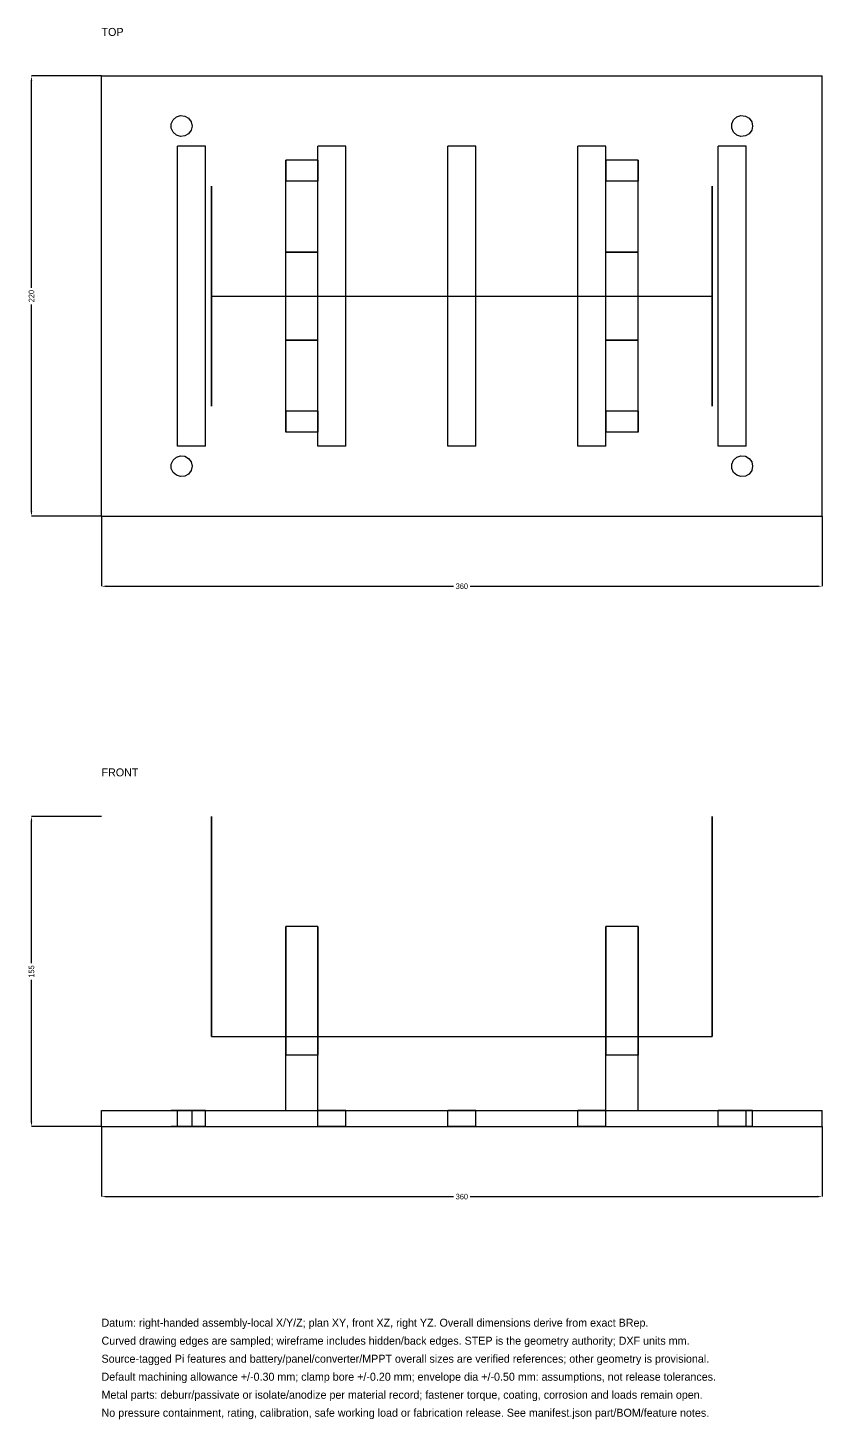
# Model space of a CAD drawing. Header units: millimetres. Extents: x -37 to 730, y -451 to 244.
# Drawn here: x -37 to 360, y -451 to 244 of the extents above; entities that cross this region are included whole.
import ezdxf

# ---------------------------------------------------------------- set-up
doc = ezdxf.new("R2010")
doc.units = ezdxf.units.MM
for name, color, linetype in [('DIMENSIONS', 7, 'Continuous'), ('FRONT', 7, 'Continuous'), ('NOTES', 7, 'Continuous'), ('TOP', 7, 'Continuous')]:
    doc.layers.add(name, color=color, linetype=linetype)
doc.dimstyles.get("Standard").update_dxf_attribs({"dimtxt": 2.5, "dimasz": 2.5, "dimexe": 1.25, "dimexo": 0.625, "dimtad": 1, "dimcen": 2.5, "dimazin": 3, "dimtfac": 1, "dimtmove": 0, "dimatfit": 3})

# ---------------------------------------------------------------- blocks, each defined once
blk = doc.blocks.new('_CLOSEDFILLED')
at = {"color": 0, "linetype": 'BYBLOCK'}
blk.add_solid([(-1, 0.16), (0, 0), (-1, -0.16)], dxfattribs=at)
blk = doc.blocks.new('*D1')
at = {"color": 7}
for p, q in [((0, 0), (0, -35)), ((360, 0), (360, -35)), ((2.5, -35), (175.85, -35)), ((184.15, -35), (357.5, -35))]:
    blk.add_line(p, q, dxfattribs=at)
at = {"layer": 'Defpoints'}
for p in [(0, 0), (360, 0), (0, -35)]:
    blk.add_point(p, dxfattribs=at)
at = {"layer": 'DIMENSIONS', "color": 7, "xscale": 2.5, "yscale": 2.5, "rotation": 180}
blk.add_blockref('_CLOSEDFILLED', (0, -35), dxfattribs=at)
at = {"layer": 'DIMENSIONS', "color": 7, "xscale": 2.5, "yscale": 2.5}
blk.add_blockref('_CLOSEDFILLED', (360, -35), dxfattribs=at)
at = {"layer": 'DIMENSIONS', "color": 7, "insert": (180, -35), "char_height": 2.769, "attachment_point": 5}
blk.add_mtext('360', dxfattribs=at)
blk = doc.blocks.new('*D2')
at = {"color": 7}
for p, q in [((0, 220), (-35, 220)), ((-35, 114.15), (-35, 217.5)), ((-35, 2.5), (-35, 105.85)), ((0, 0), (-35, 0))]:
    blk.add_line(p, q, dxfattribs=at)
at = {"layer": 'Defpoints'}
for p in [(0, 220), (-35, 0), (0, 0)]:
    blk.add_point(p, dxfattribs=at)
at = {"layer": 'DIMENSIONS', "color": 7, "xscale": 2.5, "yscale": 2.5}
for p, rotation in [((-35, 220), 90), ((-35, 0), 270)]:
    blk.add_blockref('_CLOSEDFILLED', p, dxfattribs=dict(at, rotation=rotation))
at = {"layer": 'DIMENSIONS', "color": 7, "insert": (-35, 110), "char_height": 2.769, "attachment_point": 5, "rotation": 90}
blk.add_mtext('220', dxfattribs=at)
blk = doc.blocks.new('*D3')
at = {"color": 7}
for p, q in [((0, -305), (0, -340)), ((360, -305), (360, -340)), ((2.5, -340), (175.85, -340)), ((184.15, -340), (357.5, -340))]:
    blk.add_line(p, q, dxfattribs=at)
at = {"layer": 'Defpoints'}
for p in [(0, -305), (360, -305), (0, -340)]:
    blk.add_point(p, dxfattribs=at)
at = {"layer": 'DIMENSIONS', "color": 7, "xscale": 2.5, "yscale": 2.5, "rotation": 180}
blk.add_blockref('_CLOSEDFILLED', (0, -340), dxfattribs=at)
at = {"layer": 'DIMENSIONS', "color": 7, "xscale": 2.5, "yscale": 2.5}
blk.add_blockref('_CLOSEDFILLED', (360, -340), dxfattribs=at)
at = {"layer": 'DIMENSIONS', "color": 7, "insert": (180, -340), "char_height": 2.769, "attachment_point": 5}
blk.add_mtext('360', dxfattribs=at)
blk = doc.blocks.new('*D4')
at = {"color": 7}
for p, q in [((0, -150), (-35, -150)), ((-35, -223.35), (-35, -152.5)), ((-35, -302.5), (-35, -231.65)), ((0, -305), (-35, -305))]:
    blk.add_line(p, q, dxfattribs=at)
at = {"layer": 'Defpoints'}
for p in [(0, -150), (-35, -305), (0, -305)]:
    blk.add_point(p, dxfattribs=at)
at = {"layer": 'DIMENSIONS', "color": 7, "xscale": 2.5, "yscale": 2.5}
for p, rotation in [((-35, -150), 90), ((-35, -305), 270)]:
    blk.add_blockref('_CLOSEDFILLED', p, dxfattribs=dict(at, rotation=rotation))
at = {"layer": 'DIMENSIONS', "color": 7, "insert": (-35, -227.5), "char_height": 2.769, "attachment_point": 5, "rotation": 90}
blk.add_mtext('155', dxfattribs=at)

msp = doc.modelspace()

# ---------------------------------------------------------------- linework, layer by layer
at = {"layer": 'FRONT'}
for points in [[(55, -260), (55, -259.889), (55, -259.558), (55, -259.006), (55, -258.237), (55, -257.254), (55, -256.06), (55, -254.661), (55, -253.062), (55, -251.269), (55, -249.29), (55, -247.132), (55, -244.805), (55, -242.318), (55, -239.68), (55, -236.903), (55, -233.997), (55, -230.975), (55, -227.848), (55, -224.629), (55, -221.331), (55, -217.967), (55, -214.551), (55, -211.096), (55, -207.617), (55, -204.127), (55, -200.641), (55, -197.173), (55, -193.736), (55, -190.344), (55, -187.011), (55, -183.751), (55, -180.576), (55, -177.5), (55, -174.534), (55, -171.691), (55, -168.983), (55, -166.419), (55, -164.01), (55, -161.767), (55, -159.698), (55, -157.811), (55, -156.114), (55, -154.614), (55, -153.317), (55, -152.228), (55, -151.351), (55, -150.691), (55, -150.249), (55, -150.028), (55, -150.028), (55, -150.249), (55, -150.691), (55, -151.351), (55, -152.228), (55, -153.317), (55, -154.614), (55, -156.114), (55, -157.811), (55, -159.698), (55, -161.767), (55, -164.01), (55, -166.419), (55, -168.983), (55, -171.691), (55, -174.534), (55, -177.5), (55, -180.576), (55, -183.751), (55, -187.011), (55, -190.344), (55, -193.736), (55, -197.173), (55, -200.641), (55, -204.127), (55, -207.617), (55, -211.096), (55, -214.551), (55, -217.967), (55, -221.331), (55, -224.629), (55, -227.848), (55, -230.975), (55, -233.997), (55, -236.903), (55, -239.68), (55, -242.318), (55, -244.805), (55, -247.132), (55, -249.29), (55, -251.269), (55, -253.062), (55, -254.661), (55, -256.06), (55, -257.254), (55, -258.237), (55, -259.006), (55, -259.558), (55, -259.889), (55, -260)], [(305, -260), (305, -259.889), (305, -259.558), (305, -259.006), (305, -258.237), (305, -257.254), (305, -256.06), (305, -254.661), (305, -253.062), (305, -251.269), (305, -249.29), (305, -247.132), (305, -244.805), (305, -242.318), (305, -239.68), (305, -236.903), (305, -233.997), (305, -230.975), (305, -227.848), (305, -224.629), (305, -221.331), (305, -217.967), (305, -214.551), (305, -211.096), (305, -207.617), (305, -204.127), (305, -200.641), (305, -197.173), (305, -193.736), (305, -190.344), (305, -187.011), (305, -183.751), (305, -180.576), (305, -177.5), (305, -174.534), (305, -171.691), (305, -168.983), (305, -166.419), (305, -164.01), (305, -161.767), (305, -159.698), (305, -157.811), (305, -156.114), (305, -154.614), (305, -153.317), (305, -152.228), (305, -151.351), (305, -150.691), (305, -150.249), (305, -150.028), (305, -150.028), (305, -150.249), (305, -150.691), (305, -151.351), (305, -152.228), (305, -153.317), (305, -154.614), (305, -156.114), (305, -157.811), (305, -159.698), (305, -161.767), (305, -164.01), (305, -166.419), (305, -168.983), (305, -171.691), (305, -174.534), (305, -177.5), (305, -180.576), (305, -183.751), (305, -187.011), (305, -190.344), (305, -193.736), (305, -197.173), (305, -200.641), (305, -204.127), (305, -207.617), (305, -211.096), (305, -214.551), (305, -217.967), (305, -221.331), (305, -224.629), (305, -227.848), (305, -230.975), (305, -233.997), (305, -236.903), (305, -239.68), (305, -242.318), (305, -244.805), (305, -247.132), (305, -249.29), (305, -251.269), (305, -253.062), (305, -254.661), (305, -256.06), (305, -257.254), (305, -258.237), (305, -259.006), (305, -259.558), (305, -259.889), (305, -260)], [(92, -269.343), (92, -268.342), (92, -267.226), (92, -265.996), (92, -264.654), (92, -263.202), (92, -261.644), (92, -259.982), (92, -258.22), (92, -256.36), (92, -254.406), (92, -252.361), (92, -250.23), (92, -248.015), (92, -245.722), (92, -243.355), (92, -240.917), (92, -238.413), (92, -235.848), (92, -233.227), (92, -230.553), (92, -227.833), (92, -225.072), (92, -222.273), (92, -219.443), (92, -216.586), (92, -213.708), (92, -210.814), (92, -207.91), (92, -205)], [(92, -205), (92, -207.96), (92, -210.912), (92, -213.849), (92, -216.762), (92, -219.644), (92, -222.487), (92, -225.283), (92, -228.026), (92, -230.708), (92, -233.322), (92, -235.86), (92, -238.317), (92, -240.685), (92, -242.959), (92, -245.132), (92, -247.198), (92, -249.153), (92, -250.991), (92, -252.706), (92, -254.296), (92, -255.754), (92, -257.078), (92, -258.264), (92, -259.308), (92, -260.209), (92, -260.963), (92, -261.568), (92, -262.024), (92, -262.329), (92, -262.481), (92, -262.481), (92, -262.329), (92, -262.024), (92, -261.568), (92, -260.963), (92, -260.209), (92, -259.308), (92, -258.264), (92, -257.078), (92, -255.754), (92, -254.296), (92, -252.706), (92, -250.991), (92, -249.153), (92, -247.198), (92, -245.132), (92, -242.959), (92, -240.685), (92, -238.317), (92, -235.86), (92, -233.322), (92, -230.708), (92, -228.026), (92, -225.283), (92, -222.487), (92, -219.644), (92, -216.762), (92, -213.849), (92, -210.912), (92, -207.96), (92, -205)], [(92, -205), (92, -207.91), (92, -210.814), (92, -213.708), (92, -216.586), (92, -219.443), (92, -222.273), (92, -225.072), (92, -227.833), (92, -230.553), (92, -233.227), (92, -235.848), (92, -238.413), (92, -240.917), (92, -243.355), (92, -245.722), (92, -248.015), (92, -250.23), (92, -252.361), (92, -254.406), (92, -256.36), (92, -258.22), (92, -259.982), (92, -261.644), (92, -263.202), (92, -264.654), (92, -265.996), (92, -267.226), (92, -268.342), (92, -269.343)], [(108, -205), (92, -205)], [(108, -205), (92, -205)], [(108, -205), (92, -205)], [(108, -205), (92, -205)], [(108, -205), (108, -207.91), (108, -210.814), (108, -213.708), (108, -216.586), (108, -219.443), (108, -222.273), (108, -225.072), (108, -227.833), (108, -230.553), (108, -233.227), (108, -235.848), (108, -238.413), (108, -240.917), (108, -243.355), (108, -245.722), (108, -248.015), (108, -250.23), (108, -252.361), (108, -254.406), (108, -256.36), (108, -258.22), (108, -259.982), (108, -261.644), (108, -263.202), (108, -264.654), (108, -265.996), (108, -267.226), (108, -268.342), (108, -269.343)], [(108, -205), (108, -207.96), (108, -210.912), (108, -213.849), (108, -216.762), (108, -219.644), (108, -222.487), (108, -225.283), (108, -228.026), (108, -230.708), (108, -233.322), (108, -235.86), (108, -238.317), (108, -240.685), (108, -242.959), (108, -245.132), (108, -247.198), (108, -249.153), (108, -250.991), (108, -252.706), (108, -254.296), (108, -255.754), (108, -257.078), (108, -258.264), (108, -259.308), (108, -260.209), (108, -260.963), (108, -261.568), (108, -262.024), (108, -262.329), (108, -262.481), (108, -262.481), (108, -262.329), (108, -262.024), (108, -261.568), (108, -260.963), (108, -260.209), (108, -259.308), (108, -258.264), (108, -257.078), (108, -255.754), (108, -254.296), (108, -252.706), (108, -250.991), (108, -249.153), (108, -247.198), (108, -245.132), (108, -242.959), (108, -240.685), (108, -238.317), (108, -235.86), (108, -233.322), (108, -230.708), (108, -228.026), (108, -225.283), (108, -222.487), (108, -219.644), (108, -216.762), (108, -213.849), (108, -210.912), (108, -207.96), (108, -205)], [(108, -269.343), (108, -268.342), (108, -267.226), (108, -265.996), (108, -264.654), (108, -263.202), (108, -261.644), (108, -259.982), (108, -258.22), (108, -256.36), (108, -254.406), (108, -252.361), (108, -250.23), (108, -248.015), (108, -245.722), (108, -243.355), (108, -240.917), (108, -238.413), (108, -235.848), (108, -233.227), (108, -230.553), (108, -227.833), (108, -225.072), (108, -222.273), (108, -219.443), (108, -216.586), (108, -213.708), (108, -210.814), (108, -207.91), (108, -205)], [(252, -269.343), (252, -268.342), (252, -267.226), (252, -265.996), (252, -264.654), (252, -263.202), (252, -261.644), (252, -259.982), (252, -258.22), (252, -256.36), (252, -254.406), (252, -252.361), (252, -250.23), (252, -248.015), (252, -245.722), (252, -243.355), (252, -240.917), (252, -238.413), (252, -235.848), (252, -233.227), (252, -230.553), (252, -227.833), (252, -225.072), (252, -222.273), (252, -219.443), (252, -216.586), (252, -213.708), (252, -210.814), (252, -207.91), (252, -205)], [(252, -205), (252, -207.96), (252, -210.912), (252, -213.849), (252, -216.762), (252, -219.644), (252, -222.487), (252, -225.283), (252, -228.026), (252, -230.708), (252, -233.322), (252, -235.86), (252, -238.317), (252, -240.685), (252, -242.959), (252, -245.132), (252, -247.198), (252, -249.153), (252, -250.991), (252, -252.706), (252, -254.296), (252, -255.754), (252, -257.078), (252, -258.264), (252, -259.308), (252, -260.209), (252, -260.963), (252, -261.568), (252, -262.024), (252, -262.329), (252, -262.481), (252, -262.481), (252, -262.329), (252, -262.024), (252, -261.568), (252, -260.963), (252, -260.209), (252, -259.308), (252, -258.264), (252, -257.078), (252, -255.754), (252, -254.296), (252, -252.706), (252, -250.991), (252, -249.153), (252, -247.198), (252, -245.132), (252, -242.959), (252, -240.685), (252, -238.317), (252, -235.86), (252, -233.322), (252, -230.708), (252, -228.026), (252, -225.283), (252, -222.487), (252, -219.644), (252, -216.762), (252, -213.849), (252, -210.912), (252, -207.96), (252, -205)], [(252, -205), (252, -207.91), (252, -210.814), (252, -213.708), (252, -216.586), (252, -219.443), (252, -222.273), (252, -225.072), (252, -227.833), (252, -230.553), (252, -233.227), (252, -235.848), (252, -238.413), (252, -240.917), (252, -243.355), (252, -245.722), (252, -248.015), (252, -250.23), (252, -252.361), (252, -254.406), (252, -256.36), (252, -258.22), (252, -259.982), (252, -261.644), (252, -263.202), (252, -264.654), (252, -265.996), (252, -267.226), (252, -268.342), (252, -269.343)], [(268, -205), (252, -205)], [(268, -205), (252, -205)], [(268, -205), (252, -205)], [(268, -205), (252, -205)], [(268, -205), (268, -207.91), (268, -210.814), (268, -213.708), (268, -216.586), (268, -219.443), (268, -222.273), (268, -225.072), (268, -227.833), (268, -230.553), (268, -233.227), (268, -235.848), (268, -238.413), (268, -240.917), (268, -243.355), (268, -245.722), (268, -248.015), (268, -250.23), (268, -252.361), (268, -254.406), (268, -256.36), (268, -258.22), (268, -259.982), (268, -261.644), (268, -263.202), (268, -264.654), (268, -265.996), (268, -267.226), (268, -268.342), (268, -269.343)], [(268, -205), (268, -207.96), (268, -210.912), (268, -213.849), (268, -216.762), (268, -219.644), (268, -222.487), (268, -225.283), (268, -228.026), (268, -230.708), (268, -233.322), (268, -235.86), (268, -238.317), (268, -240.685), (268, -242.959), (268, -245.132), (268, -247.198), (268, -249.153), (268, -250.991), (268, -252.706), (268, -254.296), (268, -255.754), (268, -257.078), (268, -258.264), (268, -259.308), (268, -260.209), (268, -260.963), (268, -261.568), (268, -262.024), (268, -262.329), (268, -262.481), (268, -262.481), (268, -262.329), (268, -262.024), (268, -261.568), (268, -260.963), (268, -260.209), (268, -259.308), (268, -258.264), (268, -257.078), (268, -255.754), (268, -254.296), (268, -252.706), (268, -250.991), (268, -249.153), (268, -247.198), (268, -245.132), (268, -242.959), (268, -240.685), (268, -238.317), (268, -235.86), (268, -233.322), (268, -230.708), (268, -228.026), (268, -225.283), (268, -222.487), (268, -219.644), (268, -216.762), (268, -213.849), (268, -210.912), (268, -207.96), (268, -205)], [(268, -269.343), (268, -268.342), (268, -267.226), (268, -265.996), (268, -264.654), (268, -263.202), (268, -261.644), (268, -259.982), (268, -258.22), (268, -256.36), (268, -254.406), (268, -252.361), (268, -250.23), (268, -248.015), (268, -245.722), (268, -243.355), (268, -240.917), (268, -238.413), (268, -235.848), (268, -233.227), (268, -230.553), (268, -227.833), (268, -225.072), (268, -222.273), (268, -219.443), (268, -216.586), (268, -213.708), (268, -210.814), (268, -207.91), (268, -205)], [(55, -260), (305, -260)], [(92, -297), (92, -269.343)], [(92, -297), (92, -269.343)], [(108, -269.343), (92, -269.343)], [(108, -269.343), (92, -269.343)], [(108, -297), (108, -269.343)], [(108, -297), (108, -269.343)], [(252, -297), (252, -269.343)], [(252, -297), (252, -269.343)], [(268, -269.343), (252, -269.343)], [(268, -269.343), (252, -269.343)], [(268, -297), (268, -269.343)], [(268, -297), (268, -269.343)], [(0, -305), (0, -297)], [(0, -305), (0, -297)], [(0, -297), (360, -297)], [(0, -297), (360, -297)], [(45.25, -297), (44.796, -297), (43.513, -297), (41.622, -297), (39.451, -297), (37.375, -297), (35.753, -297), (34.865, -297), (34.865, -297), (35.753, -297), (37.375, -297), (39.451, -297), (41.622, -297), (43.513, -297), (44.796, -297), (45.25, -297)], [(45.25, -297), (44.796, -297), (43.513, -297), (41.622, -297), (39.451, -297), (37.375, -297), (35.753, -297), (34.865, -297), (34.865, -297), (35.753, -297), (37.375, -297), (39.451, -297), (41.622, -297), (43.513, -297), (44.796, -297), (45.25, -297)], [(52, -297), (38, -297)], [(52, -297), (38, -297)], [(38, -305), (38, -297)], [(38, -305), (38, -297)], [(45.25, -305), (45.25, -297)], [(45.25, -305), (45.25, -297)], [(52, -305), (52, -297)], [(52, -305), (52, -297)], [(92, -297), (108, -297)], [(92, -297), (108, -297)], [(122, -297), (108, -297)], [(122, -297), (108, -297)], [(108, -305), (108, -297)], [(108, -305), (108, -297)], [(122, -305), (122, -297)], [(122, -305), (122, -297)], [(187, -297), (173, -297)], [(187, -297), (173, -297)], [(173, -305), (173, -297)], [(173, -305), (173, -297)], [(187, -305), (187, -297)], [(187, -305), (187, -297)], [(252, -297), (238, -297)], [(252, -297), (238, -297)], [(238, -305), (238, -297)], [(238, -305), (238, -297)], [(252, -305), (252, -297)], [(252, -305), (252, -297)], [(252, -297), (268, -297)], [(252, -297), (268, -297)], [(322, -297), (308, -297)], [(322, -297), (308, -297)], [(308, -305), (308, -297)], [(308, -305), (308, -297)], [(325.25, -297), (324.796, -297), (323.513, -297), (321.622, -297), (319.451, -297), (317.375, -297), (315.753, -297), (314.865, -297), (314.865, -297), (315.753, -297), (317.375, -297), (319.451, -297), (321.622, -297), (323.513, -297), (324.796, -297), (325.25, -297)], [(325.25, -297), (324.796, -297), (323.513, -297), (321.622, -297), (319.451, -297), (317.375, -297), (315.753, -297), (314.865, -297), (314.865, -297), (315.753, -297), (317.375, -297), (319.451, -297), (321.622, -297), (323.513, -297), (324.796, -297), (325.25, -297)], [(322, -305), (322, -297)], [(322, -305), (322, -297)], [(325.25, -305), (325.25, -297)], [(325.25, -305), (325.25, -297)], [(360, -305), (360, -297)], [(360, -305), (360, -297)], [(0, -305), (360, -305)], [(0, -305), (360, -305)], [(45.25, -305), (44.796, -305), (43.513, -305), (41.622, -305), (39.451, -305), (37.375, -305), (35.753, -305), (34.865, -305), (34.865, -305), (35.753, -305), (37.375, -305), (39.451, -305), (41.622, -305), (43.513, -305), (44.796, -305), (45.25, -305)], [(45.25, -305), (44.796, -305), (43.513, -305), (41.622, -305), (39.451, -305), (37.375, -305), (35.753, -305), (34.865, -305), (34.865, -305), (35.753, -305), (37.375, -305), (39.451, -305), (41.622, -305), (43.513, -305), (44.796, -305), (45.25, -305)], [(52, -305), (38, -305)], [(52, -305), (38, -305)], [(122, -305), (108, -305)], [(122, -305), (108, -305)], [(187, -305), (173, -305)], [(187, -305), (173, -305)], [(252, -305), (238, -305)], [(252, -305), (238, -305)], [(322, -305), (308, -305)], [(322, -305), (308, -305)], [(325.25, -305), (324.796, -305), (323.513, -305), (321.622, -305), (319.451, -305), (317.375, -305), (315.753, -305), (314.865, -305), (314.865, -305), (315.753, -305), (317.375, -305), (319.451, -305), (321.622, -305), (323.513, -305), (324.796, -305), (325.25, -305)], [(325.25, -305), (324.796, -305), (323.513, -305), (321.622, -305), (319.451, -305), (317.375, -305), (315.753, -305), (314.865, -305), (314.865, -305), (315.753, -305), (317.375, -305), (319.451, -305), (321.622, -305), (323.513, -305), (324.796, -305), (325.25, -305)]]:
    msp.add_lwpolyline(points, dxfattribs=at)
at = {"layer": 'TOP'}
for points in [[(0, 0), (0, 220)], [(0, 0), (0, 220)], [(0, 220), (360, 220)], [(0, 220), (360, 220)], [(360, 0), (360, 220)], [(360, 0), (360, 220)], [(45.25, 195), (44.796, 192.865), (43.513, 191.098), (41.622, 190.007), (39.451, 189.779), (37.375, 190.453), (35.753, 191.914), (34.865, 193.908), (34.865, 196.092), (35.753, 198.086), (37.375, 199.547), (39.451, 200.221), (41.622, 199.993), (43.513, 198.902), (44.796, 197.135), (45.25, 195)], [(45.25, 195), (44.796, 192.865), (43.513, 191.098), (41.622, 190.007), (39.451, 189.779), (37.375, 190.453), (35.753, 191.914), (34.865, 193.908), (34.865, 196.092), (35.753, 198.086), (37.375, 199.547), (39.451, 200.221), (41.622, 199.993), (43.513, 198.902), (44.796, 197.135), (45.25, 195)], [(325.25, 195), (324.796, 192.865), (323.513, 191.098), (321.622, 190.007), (319.451, 189.779), (317.375, 190.453), (315.753, 191.914), (314.865, 193.908), (314.865, 196.092), (315.753, 198.086), (317.375, 199.547), (319.451, 200.221), (321.622, 199.993), (323.513, 198.902), (324.796, 197.135), (325.25, 195)], [(325.25, 195), (324.796, 192.865), (323.513, 191.098), (321.622, 190.007), (319.451, 189.779), (317.375, 190.453), (315.753, 191.914), (314.865, 193.908), (314.865, 196.092), (315.753, 198.086), (317.375, 199.547), (319.451, 200.221), (321.622, 199.993), (323.513, 198.902), (324.796, 197.135), (325.25, 195)], [(38, 35), (38, 185)], [(52, 185), (38, 185)], [(38, 35), (38, 185)], [(52, 185), (38, 185)], [(52, 35), (52, 185)], [(52, 35), (52, 185)], [(108, 35), (108, 185)], [(122, 185), (108, 185)], [(108, 35), (108, 185)], [(122, 185), (108, 185)], [(122, 35), (122, 185)], [(122, 35), (122, 185)], [(173, 35), (173, 185)], [(187, 185), (173, 185)], [(173, 35), (173, 185)], [(187, 185), (173, 185)], [(187, 35), (187, 185)], [(187, 35), (187, 185)], [(238, 35), (238, 185)], [(252, 185), (238, 185)], [(238, 35), (238, 185)], [(252, 185), (238, 185)], [(252, 35), (252, 185)], [(252, 35), (252, 185)], [(322, 185), (308, 185)], [(308, 35), (308, 185)], [(322, 185), (308, 185)], [(308, 35), (308, 185)], [(322, 35), (322, 185)], [(322, 35), (322, 185)], [(92, 132), (92, 134.733), (92, 137.421), (92, 140.059), (92, 142.641), (92, 145.164), (92, 147.622), (92, 150.012), (92, 152.328), (92, 154.567), (92, 156.724), (92, 158.795), (92, 160.777), (92, 162.666), (92, 164.458), (92, 166.151), (92, 167.741), (92, 169.225), (92, 170.6), (92, 171.865), (92, 173.016), (92, 174.052), (92, 174.97), (92, 175.77), (92, 176.449), (92, 177.006), (92, 177.44), (92, 177.751), (92, 177.938), (92, 178)], [(92, 178), (92, 167.5)], [(108, 178), (92, 178)], [(108, 178), (108, 167.5)], [(108, 132), (108, 134.733), (108, 137.421), (108, 140.059), (108, 142.641), (108, 145.164), (108, 147.622), (108, 150.012), (108, 152.328), (108, 154.567), (108, 156.724), (108, 158.795), (108, 160.777), (108, 162.666), (108, 164.458), (108, 166.151), (108, 167.741), (108, 169.225), (108, 170.6), (108, 171.865), (108, 173.016), (108, 174.052), (108, 174.97), (108, 175.77), (108, 176.449), (108, 177.006), (108, 177.44), (108, 177.751), (108, 177.938), (108, 178)], [(252, 132), (252, 134.733), (252, 137.421), (252, 140.059), (252, 142.641), (252, 145.164), (252, 147.622), (252, 150.012), (252, 152.328), (252, 154.567), (252, 156.724), (252, 158.795), (252, 160.777), (252, 162.666), (252, 164.458), (252, 166.151), (252, 167.741), (252, 169.225), (252, 170.6), (252, 171.865), (252, 173.016), (252, 174.052), (252, 174.97), (252, 175.77), (252, 176.449), (252, 177.006), (252, 177.44), (252, 177.751), (252, 177.938), (252, 178)], [(252, 178), (252, 167.5)], [(268, 178), (252, 178)], [(268, 178), (268, 167.5)], [(268, 132), (268, 134.733), (268, 137.421), (268, 140.059), (268, 142.641), (268, 145.164), (268, 147.622), (268, 150.012), (268, 152.328), (268, 154.567), (268, 156.724), (268, 158.795), (268, 160.777), (268, 162.666), (268, 164.458), (268, 166.151), (268, 167.741), (268, 169.225), (268, 170.6), (268, 171.865), (268, 173.016), (268, 174.052), (268, 174.97), (268, 175.77), (268, 176.449), (268, 177.006), (268, 177.44), (268, 177.751), (268, 177.938), (268, 178)], [(92, 52.5), (92, 52.576), (92, 52.805), (92, 53.185), (92, 53.716), (92, 54.396), (92, 55.223), (92, 56.196), (92, 57.312), (92, 58.567), (92, 59.959), (92, 61.483), (92, 63.136), (92, 64.913), (92, 66.81), (92, 68.821), (92, 70.942), (92, 73.166), (92, 75.488), (92, 77.901), (92, 80.399), (92, 82.976), (92, 85.625), (92, 88.338), (92, 91.109), (92, 93.93), (92, 96.793), (92, 99.691), (92, 102.617), (92, 105.562), (92, 108.519), (92, 111.481), (92, 114.438), (92, 117.383), (92, 120.309), (92, 123.207), (92, 126.07), (92, 128.891), (92, 131.662), (92, 134.375), (92, 137.024), (92, 139.601), (92, 142.099), (92, 144.512), (92, 146.834), (92, 149.058), (92, 151.179), (92, 153.19), (92, 155.087), (92, 156.864), (92, 158.517), (92, 160.041), (92, 161.433), (92, 162.688), (92, 163.804), (92, 164.777), (92, 165.604), (92, 166.284), (92, 166.815), (92, 167.195), (92, 167.424), (92, 167.5)], [(108, 167.5), (92, 167.5)], [(108, 52.5), (108, 52.576), (108, 52.805), (108, 53.185), (108, 53.716), (108, 54.396), (108, 55.223), (108, 56.196), (108, 57.312), (108, 58.567), (108, 59.959), (108, 61.483), (108, 63.136), (108, 64.913), (108, 66.81), (108, 68.821), (108, 70.942), (108, 73.166), (108, 75.488), (108, 77.901), (108, 80.399), (108, 82.976), (108, 85.625), (108, 88.338), (108, 91.109), (108, 93.93), (108, 96.793), (108, 99.691), (108, 102.617), (108, 105.562), (108, 108.519), (108, 111.481), (108, 114.438), (108, 117.383), (108, 120.309), (108, 123.207), (108, 126.07), (108, 128.891), (108, 131.662), (108, 134.375), (108, 137.024), (108, 139.601), (108, 142.099), (108, 144.512), (108, 146.834), (108, 149.058), (108, 151.179), (108, 153.19), (108, 155.087), (108, 156.864), (108, 158.517), (108, 160.041), (108, 161.433), (108, 162.688), (108, 163.804), (108, 164.777), (108, 165.604), (108, 166.284), (108, 166.815), (108, 167.195), (108, 167.424), (108, 167.5)], [(252, 52.5), (252, 52.576), (252, 52.805), (252, 53.185), (252, 53.716), (252, 54.396), (252, 55.223), (252, 56.196), (252, 57.312), (252, 58.567), (252, 59.959), (252, 61.483), (252, 63.136), (252, 64.913), (252, 66.81), (252, 68.821), (252, 70.942), (252, 73.166), (252, 75.488), (252, 77.901), (252, 80.399), (252, 82.976), (252, 85.625), (252, 88.338), (252, 91.109), (252, 93.93), (252, 96.793), (252, 99.691), (252, 102.617), (252, 105.562), (252, 108.519), (252, 111.481), (252, 114.438), (252, 117.383), (252, 120.309), (252, 123.207), (252, 126.07), (252, 128.891), (252, 131.662), (252, 134.375), (252, 137.024), (252, 139.601), (252, 142.099), (252, 144.512), (252, 146.834), (252, 149.058), (252, 151.179), (252, 153.19), (252, 155.087), (252, 156.864), (252, 158.517), (252, 160.041), (252, 161.433), (252, 162.688), (252, 163.804), (252, 164.777), (252, 165.604), (252, 166.284), (252, 166.815), (252, 167.195), (252, 167.424), (252, 167.5)], [(268, 167.5), (252, 167.5)], [(268, 52.5), (268, 52.576), (268, 52.805), (268, 53.185), (268, 53.716), (268, 54.396), (268, 55.223), (268, 56.196), (268, 57.312), (268, 58.567), (268, 59.959), (268, 61.483), (268, 63.136), (268, 64.913), (268, 66.81), (268, 68.821), (268, 70.942), (268, 73.166), (268, 75.488), (268, 77.901), (268, 80.399), (268, 82.976), (268, 85.625), (268, 88.338), (268, 91.109), (268, 93.93), (268, 96.793), (268, 99.691), (268, 102.617), (268, 105.562), (268, 108.519), (268, 111.481), (268, 114.438), (268, 117.383), (268, 120.309), (268, 123.207), (268, 126.07), (268, 128.891), (268, 131.662), (268, 134.375), (268, 137.024), (268, 139.601), (268, 142.099), (268, 144.512), (268, 146.834), (268, 149.058), (268, 151.179), (268, 153.19), (268, 155.087), (268, 156.864), (268, 158.517), (268, 160.041), (268, 161.433), (268, 162.688), (268, 163.804), (268, 164.777), (268, 165.604), (268, 166.284), (268, 166.815), (268, 167.195), (268, 167.424), (268, 167.5)], [(55, 110), (55, 113.488), (55, 116.963), (55, 120.409), (55, 123.813), (55, 127.162), (55, 130.441), (55, 133.639), (55, 136.741), (55, 139.735), (55, 142.61), (55, 145.353), (55, 147.954), (55, 150.403), (55, 152.688), (55, 154.802), (55, 156.735), (55, 158.48), (55, 160.03), (55, 161.378), (55, 162.52), (55, 163.45), (55, 164.164), (55, 164.661), (55, 164.938), (55, 164.993), (55, 164.827), (55, 164.44), (55, 163.834), (55, 163.011), (55, 161.975), (55, 160.729), (55, 159.28), (55, 157.631), (55, 155.791), (55, 153.767), (55, 151.566), (55, 149.198), (55, 146.672), (55, 143.999), (55, 141.188), (55, 138.252), (55, 135.202), (55, 132.051), (55, 128.811), (55, 125.495), (55, 122.117), (55, 118.69), (55, 115.228), (55, 111.745), (55, 108.255), (55, 104.772), (55, 101.31), (55, 97.883), (55, 94.505), (55, 91.189), (55, 87.949), (55, 84.798), (55, 81.748), (55, 78.812), (55, 76.001), (55, 73.328), (55, 70.802), (55, 68.434), (55, 66.233), (55, 64.209), (55, 62.369), (55, 60.72), (55, 59.271), (55, 58.025), (55, 56.989), (55, 56.166), (55, 55.56), (55, 55.173), (55, 55.007), (55, 55.062), (55, 55.339), (55, 55.836), (55, 56.55), (55, 57.48), (55, 58.622), (55, 59.97), (55, 61.52), (55, 63.265), (55, 65.198), (55, 67.312), (55, 69.597), (55, 72.046), (55, 74.647), (55, 77.39), (55, 80.265), (55, 83.259), (55, 86.361), (55, 89.559), (55, 92.838), (55, 96.187), (55, 99.591), (55, 103.037), (55, 106.512), (55, 110)], [(305, 110), (305, 113.488), (305, 116.963), (305, 120.409), (305, 123.813), (305, 127.162), (305, 130.441), (305, 133.639), (305, 136.741), (305, 139.735), (305, 142.61), (305, 145.353), (305, 147.954), (305, 150.403), (305, 152.688), (305, 154.802), (305, 156.735), (305, 158.48), (305, 160.03), (305, 161.378), (305, 162.52), (305, 163.45), (305, 164.164), (305, 164.661), (305, 164.938), (305, 164.993), (305, 164.827), (305, 164.44), (305, 163.834), (305, 163.011), (305, 161.975), (305, 160.729), (305, 159.28), (305, 157.631), (305, 155.791), (305, 153.767), (305, 151.566), (305, 149.198), (305, 146.672), (305, 143.999), (305, 141.188), (305, 138.252), (305, 135.202), (305, 132.051), (305, 128.811), (305, 125.495), (305, 122.117), (305, 118.69), (305, 115.228), (305, 111.745), (305, 108.255), (305, 104.772), (305, 101.31), (305, 97.883), (305, 94.505), (305, 91.189), (305, 87.949), (305, 84.798), (305, 81.748), (305, 78.812), (305, 76.001), (305, 73.328), (305, 70.802), (305, 68.434), (305, 66.233), (305, 64.209), (305, 62.369), (305, 60.72), (305, 59.271), (305, 58.025), (305, 56.989), (305, 56.166), (305, 55.56), (305, 55.173), (305, 55.007), (305, 55.062), (305, 55.339), (305, 55.836), (305, 56.55), (305, 57.48), (305, 58.622), (305, 59.97), (305, 61.52), (305, 63.265), (305, 65.198), (305, 67.312), (305, 69.597), (305, 72.046), (305, 74.647), (305, 77.39), (305, 80.265), (305, 83.259), (305, 86.361), (305, 89.559), (305, 92.838), (305, 96.187), (305, 99.591), (305, 103.037), (305, 106.512), (305, 110)], [(92, 88), (92, 132)], [(108, 132), (92, 132)], [(92, 132), (108, 132)], [(108, 88), (108, 132)], [(252, 88), (252, 132)], [(268, 132), (252, 132)], [(252, 132), (268, 132)], [(268, 88), (268, 132)], [(55, 110), (305, 110)], [(92, 42), (92, 42.062), (92, 42.249), (92, 42.56), (92, 42.994), (92, 43.551), (92, 44.23), (92, 45.03), (92, 45.948), (92, 46.984), (92, 48.135), (92, 49.4), (92, 50.775), (92, 52.259), (92, 53.849), (92, 55.542), (92, 57.334), (92, 59.223), (92, 61.205), (92, 63.276), (92, 65.433), (92, 67.672), (92, 69.988), (92, 72.378), (92, 74.836), (92, 77.359), (92, 79.941), (92, 82.579), (92, 85.267), (92, 88)], [(108, 88), (92, 88)], [(92, 88), (108, 88)], [(108, 42), (108, 42.062), (108, 42.249), (108, 42.56), (108, 42.994), (108, 43.551), (108, 44.23), (108, 45.03), (108, 45.948), (108, 46.984), (108, 48.135), (108, 49.4), (108, 50.775), (108, 52.259), (108, 53.849), (108, 55.542), (108, 57.334), (108, 59.223), (108, 61.205), (108, 63.276), (108, 65.433), (108, 67.672), (108, 69.988), (108, 72.378), (108, 74.836), (108, 77.359), (108, 79.941), (108, 82.579), (108, 85.267), (108, 88)], [(252, 42), (252, 42.062), (252, 42.249), (252, 42.56), (252, 42.994), (252, 43.551), (252, 44.23), (252, 45.03), (252, 45.948), (252, 46.984), (252, 48.135), (252, 49.4), (252, 50.775), (252, 52.259), (252, 53.849), (252, 55.542), (252, 57.334), (252, 59.223), (252, 61.205), (252, 63.276), (252, 65.433), (252, 67.672), (252, 69.988), (252, 72.378), (252, 74.836), (252, 77.359), (252, 79.941), (252, 82.579), (252, 85.267), (252, 88)], [(268, 88), (252, 88)], [(252, 88), (268, 88)], [(268, 42), (268, 42.062), (268, 42.249), (268, 42.56), (268, 42.994), (268, 43.551), (268, 44.23), (268, 45.03), (268, 45.948), (268, 46.984), (268, 48.135), (268, 49.4), (268, 50.775), (268, 52.259), (268, 53.849), (268, 55.542), (268, 57.334), (268, 59.223), (268, 61.205), (268, 63.276), (268, 65.433), (268, 67.672), (268, 69.988), (268, 72.378), (268, 74.836), (268, 77.359), (268, 79.941), (268, 82.579), (268, 85.267), (268, 88)], [(92, 52.5), (92, 42)], [(108, 52.5), (92, 52.5)], [(108, 52.5), (108, 42)], [(252, 52.5), (252, 42)], [(268, 52.5), (252, 52.5)], [(268, 52.5), (268, 42)], [(108, 42), (92, 42)], [(268, 42), (252, 42)], [(52, 35), (38, 35)], [(52, 35), (38, 35)], [(122, 35), (108, 35)], [(122, 35), (108, 35)], [(187, 35), (173, 35)], [(187, 35), (173, 35)], [(252, 35), (238, 35)], [(252, 35), (238, 35)], [(322, 35), (308, 35)], [(322, 35), (308, 35)], [(45.25, 25), (44.796, 22.865), (43.513, 21.098), (41.622, 20.007), (39.451, 19.779), (37.375, 20.453), (35.753, 21.914), (34.865, 23.908), (34.865, 26.092), (35.753, 28.086), (37.375, 29.547), (39.451, 30.221), (41.622, 29.993), (43.513, 28.902), (44.796, 27.135), (45.25, 25)], [(45.25, 25), (44.796, 22.865), (43.513, 21.098), (41.622, 20.007), (39.451, 19.779), (37.375, 20.453), (35.753, 21.914), (34.865, 23.908), (34.865, 26.092), (35.753, 28.086), (37.375, 29.547), (39.451, 30.221), (41.622, 29.993), (43.513, 28.902), (44.796, 27.135), (45.25, 25)], [(325.25, 25), (324.796, 22.865), (323.513, 21.098), (321.622, 20.007), (319.451, 19.779), (317.375, 20.453), (315.753, 21.914), (314.865, 23.908), (314.865, 26.092), (315.753, 28.086), (317.375, 29.547), (319.451, 30.221), (321.622, 29.993), (323.513, 28.902), (324.796, 27.135), (325.25, 25)], [(325.25, 25), (324.796, 22.865), (323.513, 21.098), (321.622, 20.007), (319.451, 19.779), (317.375, 20.453), (315.753, 21.914), (314.865, 23.908), (314.865, 26.092), (315.753, 28.086), (317.375, 29.547), (319.451, 30.221), (321.622, 29.993), (323.513, 28.902), (324.796, 27.135), (325.25, 25)], [(0, 0), (360, 0)], [(0, 0), (360, 0)]]:
    msp.add_lwpolyline(points, dxfattribs=at)

# ---------------------------------------------------------------- texts
at = {"layer": 'NOTES'}
for s, p in [('TOP', (0, 240)), ('FRONT', (0, -130)), ('Datum: right-handed assembly-local X/Y/Z; plan XY, front XZ, right YZ. Overall dimensions derive from exact BRep.', (0, -405)), ('Curved drawing edges are sampled; wireframe includes hidden/back edges. STEP is the geometry authority; DXF units mm.', (0, -414)), ('Source-tagged Pi features and battery/panel/converter/MPPT overall sizes are verified references; other geometry is provisional.', (0, -423)), ('Default machining allowance +/-0.30 mm; clamp bore +/-0.20 mm; envelope dia +/-0.50 mm: assumptions, not release tolerances.', (0, -432)), ('Metal parts: deburr/passivate or isolate/anodize per material record; fastener torque, coating, corrosion and loads remain open.', (0, -441)), ('No pressure containment, rating, calibration, safe working load or fabrication release. See manifest.json part/BOM/feature notes.', (0, -450))]:
    msp.add_text(s, height=4, dxfattribs=at).set_placement(p)

# ---------------------------------------------------------------- dimensions: what is measured, and where the dimension line sits
at = {"layer": 'DIMENSIONS'}
for base, p1, p2, picture, middle in [((-35, 0), (0, 0), (0, 220), '*D2', (-35, 110)), ((-35, -305), (0, -305), (0, -150), '*D4', (-35, -227.5))]:
    dim = msp.add_linear_dim(base=base, p1=p1, p2=p2, angle=90, dimstyle='Standard', override={"dimtxt": 2.769231, "dimasz": 2.5, "dimdec": 2, "dimclrd": 7, "dimclre": 7, "dimclrt": 7}, dxfattribs=at)
    dim.commit()
    dim.dimension.update_dxf_attribs({"geometry": picture, "text_midpoint": middle})
for base, p1, p2, picture, middle in [((0, -35), (0, 0), (360, 0), '*D1', (180, -35)), ((0, -340), (0, -305), (360, -305), '*D3', (180, -340))]:
    dim = msp.add_linear_dim(base=base, p1=p1, p2=p2, dimstyle='Standard', override={"dimtxt": 2.769231, "dimasz": 2.5, "dimdec": 2, "dimclrd": 7, "dimclre": 7, "dimclrt": 7}, dxfattribs=at)
    dim.commit()
    dim.dimension.update_dxf_attribs({"geometry": picture, "text_midpoint": middle})

doc.saveas('drawing.dxf')
